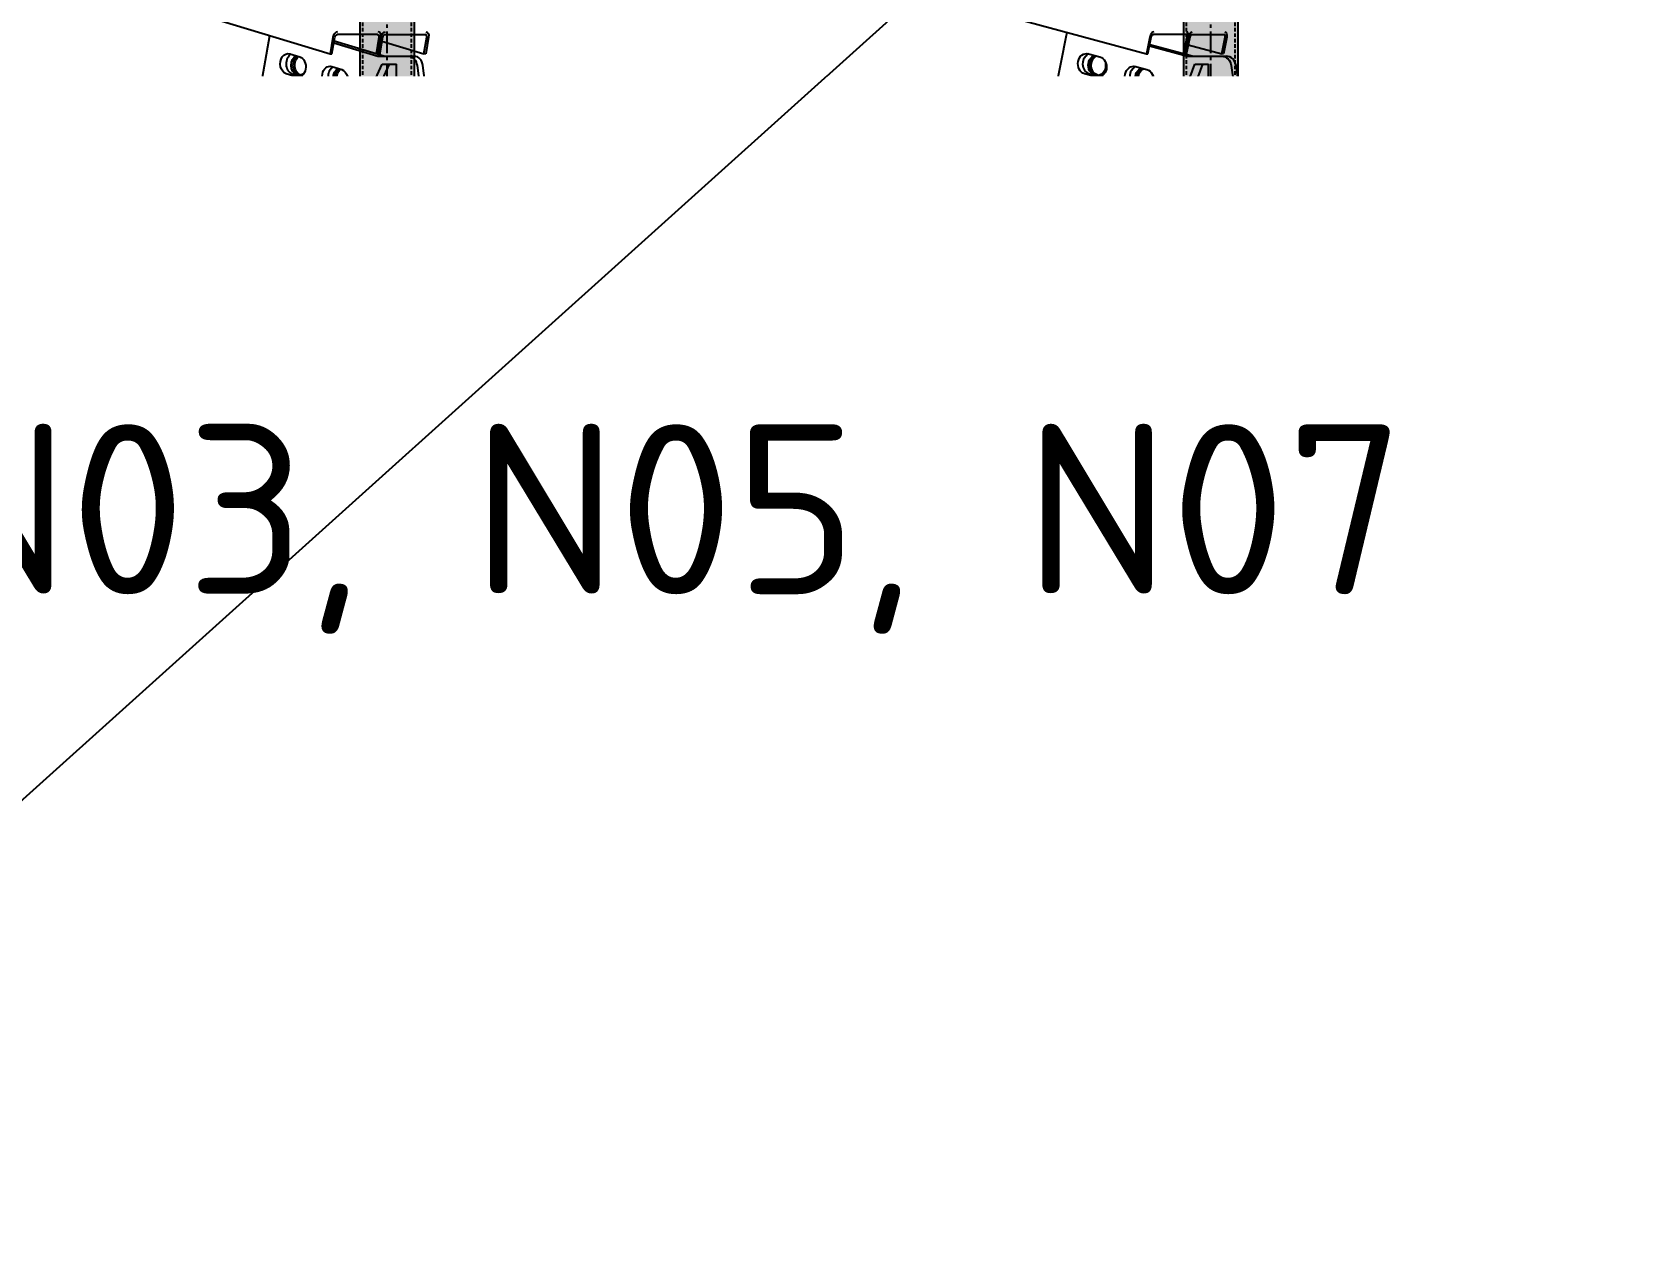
# Model space of a CAD drawing. Header units: millimetres. Extents: x -272986 to 200319, y -34579 to 49604.
# Drawn here: x -31723 to -30304, y 14774 to 15834 of the extents above; entities that cross this region are included whole.
import ezdxf
from ezdxf import colors
from ezdxf.entities.mleader import LeaderData, LeaderLine
from ezdxf.math import Vec2, Vec3

# ---------------------------------------------------------------- set-up
doc = ezdxf.new("R2010")
doc.units = ezdxf.units.MM
for name, pattern in [('CENTER2', [28.575000000000003, 19.05, -3.175, 3.175, -3.175]), ('HIDDEN', [9.524999999999999, 6.35, -3.175]), ('HIDDEN2', [4.762499999999999, 3.175, -1.5875])]:
    doc.linetypes.add(name, pattern=pattern)
doc.layers.get('Defpoints').update_dxf_attribs({"color": 9})
for name, color, linetype in [('X 0001 M', 7, 'Continuous'), ('X 0515 M', 7, 'Continuous'), ('X 1001 M', 8, 'HIDDEN2'), ('X 1515 M', 8, 'HIDDEN'), ('X 2001 M', 1, 'CENTER2'), ('X 3001 D', 5, 'Continuous'), ('X 4001 T', 7, 'Continuous'), ('X 5001 H', 8, 'Continuous')]:
    doc.layers.add(name, color=color, linetype=linetype)
doc.layers.add('X 5999 H', color=7, linetype='Continuous', true_color=0xffffff)
doc.styles.add('BIT STD. 2.5', font='isocpeur.ttf', dxfattribs={"height": 2.5})
doc.styles.add('BIT STD. 3.0', font='isocpeur.ttf', dxfattribs={"height": 2.5})
doc.dimstyles.new('BIT STD. 3.0', dxfattribs={"dimtxt": 3, "dimasz": 3, "dimexe": 1, "dimexo": 0.75, "dimgap": 1, "dimtad": 1, "dimdec": 0, "dimdsep": 46, "dimtxsty": 'BIT STD. 3.0', "dimcen": 0, "dimadec": 0, "dimazin": 0, "dimtfac": 1, "dimtdec": 0, "dimtmove": 0, "dimatfit": 3, "dimfxl": 1, "dimtfill": 1, "dimlwd": -1, "dimlwe": -1, "dimarcsym": 0})

# ---------------------------------------------------------------- blocks, each defined once
blk = doc.blocks.new('*D36')
at = {"layer": 'Defpoints', "color": 0, "transparency": 16777216}
for p in [(-29560.67678410275, 19644.47732991414), (-45157.67678410285, 15542.02923352813), (-29560.67678410275, 15542.02923352813)]:
    blk.add_point(p, dxfattribs=at)
at = {"layer": 'X 3001 D', "color": 0, "transparency": 16777216}
for p, q in [((-45157.67678410285, 15587.02923352813), (-45157.67678410285, 19704.47732991414)), ((-29560.67678410275, 15587.02923352813), (-29560.67678410275, 19704.47732991414)), ((-44977.67678410285, 19644.47732991414), (-29740.67678410275, 19644.47732991414))]:
    blk.add_line(p, q, dxfattribs=at)
for points in [[(-44977.67678410285, 19674.47732991414), (-44977.67678410285, 19614.47732991414), (-45157.67678410285, 19644.47732991414)], [(-29740.67678410275, 19674.47732991414), (-29740.67678410275, 19614.47732991414), (-29560.67678410275, 19644.47732991414)]]:
    blk.add_solid(points, dxfattribs=at)
at = {"layer": 'X 3001 D', "color": 0, "transparency": 16777216, "insert": (-37359.1767841028, 19794.47732991414), "char_height": 150, "attachment_point": 5, "style": 'BIT STD. 3.0', "bg_fill": 3, "box_fill_scale": 1.1, "bg_fill_color": 256, "bg_fill_true_color": 13158600, "bg_fill_transparency": 0}
blk.add_mtext('INTERNAL TANK DIAMETER - %%C15597mm (20 PLATES ROUND)', dxfattribs=at)
blk = doc.blocks.new('A$C79477E6E')
at = {"extrusion": (0, 1, 0)}
for p, q in [((1014.02843625953, 1741.149352064307), (5898.780234710128, 258.0812768213946)), ((1334.448691796191, 1689.133435874106), (6619.59664632897, 258.0812768213946)), ((5810.711165794721, 74.91050668208663), (5845.696798330016, 274.1980321996198)), ((5901.34604656557, 272.6968277930373), (5898.780234710201, 258.0812768212581)), ((5900.403854831024, 258.0812768212581), (5902.969666686393, 272.6968277930373)), ((5940.740564774609, 275.1327529549999), (5905.020922116444, 275.1327529549999)), ((5941.936549586204, 272.6968277930373), (5939.370653540867, 258.0807972526691)), ((5943.560169707056, 272.6968277930373), (5940.912113650335, 257.6127918407419)), ((5945.183789827879, 272.6968277930373), (5942.453573759773, 257.144786428822)), ((5947.235045257945, 275.1327529549999), (5982.95468791611, 275.1327529549999)), ((5981.584860872335, 258.0812768212581), (5984.150672727705, 272.6968277930373)), ((5985.774292848528, 272.6968277930373), (5983.208480993158, 258.0812768212581)), ((6509.633143250383, 74.91050668208663), (6548.9526155596, 274.6563699630606)), ((6622.473680888255, 272.6968277930373), (6619.596646329042, 258.0812768212581)), ((6620.90289274084, 258.0812768212581), (6623.779927300046, 272.6968277930373)), ((6654.303100531088, 275.1327529549999), (6625.565679471711, 275.1327529549999)), ((6655.129841183003, 272.6968277930373), (6652.252712221922, 258.0807972526727)), ((6656.436087594793, 272.6968277930373), (6653.492858676767, 257.7450045223595)), ((6657.742334006613, 272.6968277930373), (6654.733005131657, 257.4092117920427)), ((6659.528086178285, 275.1327529549999), (6688.265507237662, 275.1327529549999)), ((6686.215213330364, 258.0812768212581), (6689.092247889577, 272.6968277930373)), ((6690.398494301367, 272.6968277930373), (6687.521459742162, 258.0812768212581)), ((7048.266348485111, 74.91050668208663), (7090.871021844763, 274.6563699630606)), ((5131.858151171498, 260.0094137085234), (5845.392060055547, 43.3721300690795)), ((5131.928844446073, 260.4809005565712), (5845.392060055547, 43.86508022641829)), ((5863.159502849874, 258.0895718374832), (5872.050504569455, 255.3901591853555)), ((5898.780234710201, 258.0812768212581), (5900.403854831024, 258.0812768212581)), ((5902.112698877918, 267.815309820633), (5941.028549646358, 256)), ((5946.224134032997, 256), (5902.375610914361, 269.3129271387807)), ((5941.028549646358, 256), (5973.262877517733, 256)), ((5944.58981824588, 269.313406707477), (5981.584860872437, 258.0812768213509)), ((5983.208480993158, 258.0812768212581), (5981.584860872335, 258.0812768212581)), ((6568.443253572859, 258.0895718374832), (6578.41269819903, 255.3901591853555)), ((6619.596646329042, 258.0812768212581), (6620.90289274084, 258.0812768212581)), ((6622.277677443246, 265.0652860431765), (6655.75750393682, 256)), ((6659.937492454545, 256), (6622.489197305436, 266.1398227801765)), ((6655.75750393682, 256), (6690.255927253475, 256)), ((6656.451698413945, 266.140302348871), (6686.215213330473, 258.0812768213509)), ((6687.521459742162, 258.0812768212581), (6686.215213330364, 258.0812768212581)), ((5875.477356677486, 97.00001194459765), (5944.85502865729, 249)), ((5950.938276382094, 249), (5881.56060440229, 97.00001194459765)), ((5900.205343348116, 246.8420191202895), (5909.096345067697, 244.1426064681636)), ((5944.85502865729, 249), (5957.432756865393, 249)), ((5957.432756865393, 135.5), (5957.432756865393, 249)), ((5975.563536116282, 247.6779934804836), (6004.902650756758, 21)), ((6010.098235143396, 21), (5980.75912050292, 247.6779934804836)), ((6606.392013019537, 97.00001194459765), (6662.208231308261, 249)), ((6609.982606181871, 246.8420191202895), (6619.952050808035, 244.1426064681636)), ((6669.029352623093, 249), (6613.213134334368, 97.00001194459765)), ((6662.208231308261, 249), (6674.254338270253, 249)), ((6674.254338270253, 135.5), (6674.254338270253, 249)), ((6694.481445978028, 247.6779934804836), (6727.379277742559, 21)), ((6731.55926626029, 21), (6698.661434495752, 247.6779934804836)), ((5868.971530343017, 237.8514980192213), (5860.080528623435, 240.5509106713489)), ((5865.276113010081, 240.5509106713489), (5872.961466943507, 238.2175468617024)), ((5906.017370841251, 226.6039453020294), (5897.126369121677, 229.3033579541552)), ((5902.321953508315, 229.3033579541552), (5910.007307441749, 226.9699941445087)), ((6574.960256727969, 237.8514980192213), (6564.990812101812, 240.5509106713489)), ((6569.170800619537, 240.5509106713489), (6578.758069358442, 237.9549792525395)), ((6616.499609336981, 226.6039453020294), (6606.530164710817, 229.3033579541552)), ((6610.710153228549, 229.3033579541552), (6620.297421967454, 226.7074265353458)), ((5213.261883117299, 213.8418656280992), (5845.392060055518, 22.51315940549648)), ((6026.826280829471, 124), (5984.869005135271, 215.9244653555434)), ((5993.484845959134, 197.04796424302), (6577.74737435261, 38.84801224470357)), ((5993.669046550731, 196.6443979813757), (6576.441127940798, 38.84801224469265)), ((6730.083309910155, 124), (6707.806610985364, 184.6644103505259)), ((6004.015818371361, 173.9755890076976), (6225.590450152977, 113.9801342105529)), ((6004.654203060029, 172.5769478846214), (6582.336551908589, 16.64190636015883)), ((5957.947582380959, 135.5), (5957.432756865393, 135.5)), ((5957.947582380959, 21), (5957.947582380959, 135.5)), ((6674.728747593701, 135.5), (6674.254338270253, 135.5)), ((6674.728747593701, 21), (6674.728747593701, 135.5)), ((6723.943410664815, 140.7203124928656), (7131.612101055918, 38.84801224470357)), ((6724.040070463514, 140.4570863428653), (7130.655392474971, 38.84801224469265)), ((6026.826280829471, 124), (6026.826280829471, 19)), ((6730.083309910155, 124), (6730.083309910155, 31.16987460779819)), ((6730.083309910155, 118.2127208727889), (7158.658684403341, 11.44663245118682)), ((5834.935572440849, 97.31851114791971), (5843.826574160423, 94.61909849579206)), ((5847.05444140219, 92.30682208662984), (5840.649448691238, 92.30682208662984)), ((5876.247117605893, 92.75), (5851.886540538824, 92.75)), ((6026.826280829471, 95.22993228098494), (6242.099300202379, 95.22993228098312)), ((6241.553332524771, 92.30682208662802), (6026.826280829471, 92.30682208662984)), ((6206.538641082665, 90.85254444689781), (6481.99439748628, 16.49706326063097)), ((6526.207679215291, 16.49706326062915), (6250.751922811691, 90.85254444689599)), ((6251.297890489284, 93.7756546412511), (6531.303140648033, 18.19210038171332)), ((6536.795873421546, 97.31851114791971), (6546.76531804771, 94.61909849579206)), ((6578.335226030558, 86.07095843072602), (6582.320570030421, 84.9918523802171)), ((6608.938290131064, 92.75), (6587.412561769172, 92.75)), ((5840.747599933984, 77.0804373296578), (5831.85659821441, 79.77984998178545)), ((5837.052182601048, 79.77984998178545), (5844.737536534481, 77.44648617213898)), ((5839.741459046967, 84.56096986650482), (5843.659041489405, 83.3715457786002)), ((5845.392060055518, 82.75), (5845.392060055518, 19)), ((5851.475307780322, 82.75), (5851.475307780322, 19)), ((6543.312876576656, 77.0804373296578), (6533.343431950492, 79.77984998178545)), ((6537.523420468224, 79.77984998178545), (6547.110689207129, 77.18391856297421)), ((6582.187576122011, 82.75), (6582.187576122011, 19)), ((6589.008697436842, 82.75), (6589.008697436842, 19)), ((5845.392060055518, 54.11793836893594), (5816.409792657458, 62.91729549079719)), ((6582.187576122011, 45.00200275183488), (6516.022990732719, 62.91729549079719)), ((6582.187576122011, 66.55438901549678), (6574.882784559504, 68.53229726459176)), ((6579.062773077228, 68.53229726459176), (6582.187576122011, 67.68619869132272)), ((6576.441127940885, 38.84801224457806), (6573.564093381672, 24.23246127280072)), ((6574.870339793462, 24.23246127280072), (6577.747374352675, 38.84801224457806)), ((6577.747374352675, 38.84801224457806), (6576.441127940885, 38.84801224457806)), ((5965.551642036957, 11), (5957.947582380959, 21)), ((6004.902650756758, 16), (6001.100620928763, 11)), ((6004.902650756758, 21), (6004.902650756758, 16)), ((6010.098235143396, 16), (6004.902650756758, 16)), ((6006.296205315401, 11), (6010.098235143396, 16)), ((6010.098235143396, 16), (6010.098235143396, 21)), ((6533.140497538221, 16.49706326062915), (6027.131678623311, 16.49706326063279)), ((6582.187576122011, 21.79653611083631), (6575.697080445385, 21.79653611083631)), ((6683.25514923724, 11), (6674.728747593701, 21)), ((6727.379277742566, 16), (6723.116076920796, 11)), ((6727.296065438521, 11), (6731.55926626029, 16)), ((6727.379277742559, 21), (6727.379277742559, 16)), ((6731.55926626029, 16), (6727.379277742559, 16)), ((6731.55926626029, 16), (6731.55926626029, 21)), ((7883.500000002063, 3), (-7883.500000002063, 3)), ((-7883.500000002063, 0), (7883.500000002063, 0)), ((6069.872910557377, 11), (5857.558555505118, 11)), ((5975.249595085075, 3), (5975.249595085075, 0)), ((6013.985480551255, 3), (6013.985480551255, 0)), ((6069.872910557377, 3), (6069.872910557377, 11)), ((6779.195612809406, 11), (6595.829818751674, 11)), ((6706.158605969325, 3), (6706.158605969325, 0)), ((6737.322676171712, 3), (6737.322676171712, 0)), ((6779.195612809406, 3), (6779.195612809406, 11))]:
    blk.add_line(p, q, dxfattribs=at)
for centre, major_axis, ratio, start_param, end_param in [((5904.593286807216, 272.6968277930373), (1.452584681064968, 4.78434924982909), 0.6328027369261509, 0.1898134076688229, 1.76060973446356), ((5940.312929465381, 272.6968277930373), (1.452584681064901, 4.784349249828873), 0.6328027369261506, -1.380982919126054, 0.18981340766882), ((5946.807409948717, 272.6968277930373), (0.7262923405323178, 2.392174624914002), 0.6328027369261494, 0.189813407668481, 1.76060973446365), ((5982.527052606874, 272.6968277930373), (0.7262923405323511, 2.39217462491411), 0.6328027369261493, -1.380982919126171, 0.1898134076689073), ((6625.086173711836, 272.6968277930373), (1.306786349164581, 4.826210670665123), 0.509106960352501, 0.1369868318260003, 1.707783158620738), ((6653.823594771213, 272.6968277930373), (1.306786349164522, 4.826210670664904), 0.509106960352501, -1.433809494968849, 0.1369868318260248), ((6659.04858041841, 272.6968277930373), (0.6533931745821416, 2.413105335332014), 0.5091069603524995, 0.1369868318259147, 1.707783158621084), ((6687.786001477787, 272.6968277930373), (0.6533931745821716, 2.413105335332123), 0.5091069603524995, -1.433809494968966, 0.136986831826112), ((5866.815600123296, 249.320241254416), (-6.217248937900877e-15, 8.999999999999991), 0.7604059656000149, 0.3661910026831685, 2.914699850830507), ((5872.884721103957, 247.9705349283522), (7.074341112911497e-13, -8.999999999999831), 0.7604059656000084, -2.685754461787808, -0.1189022879947772), ((5973.262877517733, 246), (-7.105427357601002e-15, 10.00000000000002), 0.7604059656000147, -1.402199387185472, -7.327471962526033e-15), ((6570.897021355067, 249.320241254416), (-1.021405182655144e-14, 9.000000000000007), 0.8526401643540781, 0.2733492213522412, 2.914699850830478), ((6577.187990079972, 247.9705349283522), (4.440892098500626e-16, 9), 0.8526401643540731, 0.3481394054536885, 3.056378340125583), ((6690.255927253475, 246), (-8.43769498715119e-15, 10.00000000000002), 0.8526401643540781, -1.402199387185458, 5.995204332975845e-15), ((5903.861440621538, 238.0726885372223), (-3.996802888650564e-15, 9.000000000000007), 0.7604059656000148, 0.3661910026831725, 2.91469985083048), ((5909.930561602199, 236.7229822111603), (7.0921046813055e-13, -9.000000000000032), 0.7604059656000084, -2.685754461787518, -0.1189022879946928), ((6612.436373964072, 238.0726885372223), (-9.992007221626409e-15, 9.000000000000018), 0.8526401643540783, 0.2733492213521143, 2.914699850830522), ((6618.727342689021, 236.7229822111603), (-7.993605777301127e-15, 9.000000000000185), 0.8526401643540752, 0.3481394054549398, 3.056378340124), ((6130.14708383859, 199.6750014107238), (6.217248937900877e-13, -6.999999999999988), 0.8526401643540749, -2.02458193231353, -0.1096482924276088), ((6130.147083838561, 199.6750014107238), (-2.220446049250313e-15, 7.000000000000004), 0.852640164354073, 1.117010721276329, 3.031944361163956), ((6130.14708383859, 199.6750014107256), (-6.772360450213456e-15, 6.999999999999636), 0.8526401643540751, 0.1096482924266085, 1.117010721276451), ((5838.591669714271, 88.54918056485076), (-6.661338147750939e-15, 9.000000000000007), 0.7604059656000149, 0.3661910026831708, 2.914699850830486), ((5844.660790694961, 87.19947423878511), (7.127631818093505e-13, -9.0000000000001), 0.7604059656000105, -2.685754461787078, -0.1189022879966375), ((5851.886540538824, 82.75), (-3.349743072128555e-15, 10), 0.6494480483302024, -8.881784197001252e-16, 1.570796326794896), ((5876.247117605893, 102.75), (3.349743072128555e-15, -10), 0.6494480483302023, -8.881784197001252e-16, 0.9581936386914365), ((6247.071306113332, 90.73216470622174), (-6.881005637592502, 1.285208705017192), 0.1322229122309703, -2.110295960017913, -0.6160225061340303), ((6539.249641203747, 88.54918056485076), (-8.659739592076226e-15, 9.000000000000009), 0.8526401643540782, 0.2733492213522351, 2.914699850830559), ((6545.540609928659, 87.19947423878511), (-4.440892098500626e-16, 9.000000000000218), 0.8526401643540732, 0.3481394054535534, 3.056378340125688), ((6580.788993812752, 77.30162784765889), (-9.992007221626406e-15, 8.999999999999991), 0.8526401643540781, 0.2733492213522355, 2.914699850830556), ((6587.412561769164, 82.75), (-2.842451271575424e-15, 10), 0.5224985647159714, -1.77635683940025e-15, 1.570796326794895), ((6608.938290131064, 102.75), (2.842451271575424e-15, -10), 0.5224985647159713, -1.77635683940025e-15, 0.9581936386914356), ((5836.923969989544, 74.60221519553124), (5.773159728050814e-15, 8.999999999999705), 0.7604059656000336, -0.9815628296312342, -0.566151502245181), ((6587.079962537671, 75.95192152159325), (7.935874180020619e-13, -9.00000000000003), 0.8526401643540732, -2.450363982466815, -0.6913105161066224), ((5857.558555505118, 19), (2.156861696797774e-14, -16), 0.7604059656000147, -1.570796326794897, -1.332267629550188e-15), ((5857.558555505118, 19), (-2.17102177258372e-17, -7.999999999999988), 0.7604059656000148, -1.570796326794897, 2.220446049250313e-15), ((6032.909528554275, 19), (-2.171021772583251e-17, -8.000000000000002), 0.7604059656000147, -1.570796326794897, 4.440892098500626e-16), ((6576.176586205253, 24.23246127280072), (-1.306786349164641, -4.826210670665343), 0.5091069603525011, -1.433809494968765, -0.2401593391122543), ((6595.829818751674, 19), (2.272304028449333e-14, -16), 0.8526401643540782, -1.570796326794897, -1.332267629550188e-15), ((6595.829818751674, 19), (-7.552253577351065e-16, -7.999999999999988), 0.8526401643540782, -1.570796326794897, 2.220446049250313e-15), ((6736.904431224986, 19), (4.884981308350689e-15, -7.999999999999991), 0.8526401643540781, -1.078515242614859, 1.509903313490213e-14)]:
    blk.add_ellipse(centre, major_axis=major_axis, ratio=ratio, start_param=start_param, end_param=end_param)
at = {"extrusion": (0, 0, -1)}
for centre, major_axis, ratio, start_param, end_param in [((5904.593286807216, 272.6968277930373), (0.7262923405322852, 2.392174624913892), 0.6328027369261509, -1.760609734463809, -0.18981340766864), ((5940.312929465381, 272.6968277930373), (0.726292340532335, 2.392174624914055), 0.632802736926151, -0.189813407669047, 1.380982919126031), ((5946.807409948717, 272.6968277930373), (1.452584681064967, 4.78434924982909), 0.6328027369261495, -1.760609734463646, -0.1898134076688631), ((5982.527052606874, 272.6968277930373), (1.452584681064999, 4.784349249829199), 0.6328027369261494, -0.1898134076688285, 1.380982919125909), ((6557.260486081406, 272.4068594196215), (-1.043609643147647e-14, 10.00000000000058), 0.8526401643540781, -1.343903524035618, -1.092497819629564), ((6625.086173711836, 272.6968277930373), (0.6533931745821123, 2.413105335331903), 0.5091069603525011, -1.707783158621014, -0.1369868318258447), ((6653.823594771213, 272.6968277930373), (0.6533931745821568, 2.413105335332067), 0.5091069603525011, -0.1369868318259231, 1.433809494969155), ((6659.04858041841, 272.6968277930373), (1.30678634916458, 4.826210670665123), 0.5091069603524996, -1.707783158620851, -0.1369868318260679), ((6687.786001477787, 272.6968277930373), (1.30678634916461, 4.826210670665233), 0.5091069603524995, -0.1369868318260092, 1.433809494968728), ((5861.620015736658, 249.320241254416), (6.661338147750939e-15, -9.000000000000007), 0.7604059656000147, 0.2268928027592027, 3.368485456348996), ((5871.261100983134, 247.9705349283522), (-4.440892098500626e-16, -9.000000000000455), 0.7604059656000083, -0.846659110213758, 2.775401650904604), ((5874.50834122481, 247.9705349283522), (4.884981308350687e-15, -9.000000000000101), 0.7604059656000105, 0.2395285212923118, 2.605077743307525), ((5968.067293131095, 246), (-3.349743072128565e-15, 10.00000000000003), 0.7604059656000147, 1.058985040803676e-16, 1.402199387185464), ((6566.717032837336, 249.320241254416), (8.215650382226158e-15, -9.000000000000007), 0.8526401643540782, 0.2268928027592289, 3.368485456349022), ((6575.881743668189, 247.9705349283522), (-6.433201031573354e-14, -9.00000000000004), 0.852640164354073, -1.570796326794893, 2.868243432235834), ((6578.494236491792, 247.9705349283522), (8.215650382226158e-15, -9.000000000000197), 0.8526401643540751, 0.1710554003417341, 2.726457575736849), ((6686.075938735743, 246), (-2.842451271575433e-15, 10.00000000000003), 0.8526401643540782, 8.422660253741447e-17, 1.402199387185464), ((5870.511017456232, 246.6208286022902), (-6.439293542825908e-15, 9.000000000000016), 0.7604059656000147, 0.2268928027592028, 3.368485456348996), ((5898.665856234893, 238.0726885372223), (7.105427357601002e-15, -9.000000000000007), 0.7604059656000149, 0.2268928027592028, 3.368485456348996), ((5908.306941481376, 236.7229822111603), (4.440892098500626e-16, -9.000000000000151), 0.7604059656000085, -0.8466591102126264, 2.775401650904279), ((5911.554181723051, 236.7229822111603), (5.773159728050814e-15, -9.000000000000057), 0.7604059656000106, 0.2395285212923187, 2.605077743307194), ((5907.556857954474, 235.3732758850965), (-5.551115123125783e-15, 9.000000000000016), 0.7604059656000147, 0.2268928027592026, 3.368485456348996), ((6576.6864774635, 246.6208286022902), (-8.215650382226158e-15, 9.000000000000016), 0.8526401643540781, 0.2268928027592289, 3.368485456349022), ((6575.881743668189, 247.9705349283522), (-7.895906151134113e-13, -9.000000000001506), 0.852640164354073, -2.089408466944439, -1.570796326795022), ((6608.256385446348, 238.0726885372223), (8.65973959207622e-15, -9.000000000000007), 0.8526401643540782, 0.2268928027592289, 3.368485456349022), ((6617.421096277201, 236.7229822111603), (-6.433201031573354e-14, -9.00000000000004), 0.852640164354073, -1.570796326794893, 2.868243432235658), ((6620.033589100804, 236.7229822111603), (9.547918011776346e-15, -9.000000000000092), 0.852640164354075, 0.1710554003418558, 2.726457575736807), ((6618.225830072512, 235.3732758850965), (-7.105427357601002e-15, 9.000000000000016), 0.8526401643540782, 0.2268928027592287, 3.368485456349022), ((6617.421096277201, 236.7229822111603), (-7.998046669399628e-13, -8.999999999997545), 0.852640164354073, -2.089408466942703, -1.57079632679491), ((6128.840837426778, 199.6750014107238), (6.217248937900877e-15, -7.000000000000066), 0.8526401643540735, -4.258603374866144, 2.024581932313442), ((6131.453330250373, 199.6750014107238), (7.993605777301127e-15, -6.999999999999569), 0.8526401643540749, 0.2206433529069274, 2.024581932313446), ((6131.453330250373, 199.6750014107238), (8.659739592076221e-15, -6.999999999999633), 0.8526401643540749, 2.024581932313381, 2.920949300683075), ((6057.434592686328, 100.8537086395827), (-6.881005637590263, 1.285208705016824), 0.1322229122309667, -4.096366474251693, 2.186818832927893), ((6118.227875339817, 100.8537086395827), (-6.881005637590263, 1.285208705016824), 0.1322229122309667, -4.096366474251693, 2.186818832927893), ((6179.021157993298, 100.8537086395827), (-6.881005637590263, 1.285208705016824), 0.1322229122309667, -4.096366474251693, 2.186818832927893), ((6239.814440646787, 100.8537086395827), (-6.881005637590263, 1.285208705016824), 0.1322229122309667, -4.096366474251693, 2.186818832927893), ((5833.396085327626, 88.54918056485076), (5.995204332975846e-15, -8.999999999999993), 0.7604059656000147, 0.226892802759203, 3.368485456348996), ((5843.037170574109, 87.19947423878693), (3.996802888650564e-15, -9.000000000000117), 0.7604059656000085, -0.3512782525693936, 2.775401650904501), ((5846.284410815777, 87.19947423878511), (4.662936703425657e-15, -9.000000000000284), 0.7604059656000103, 0.2395285212923132, 2.605077743307475), ((5842.2870870472, 85.84976791272675), (-5.329070518200752e-15, 8.999999999999895), 0.7604059656000148, 0.226892802759205, 0.9913917402245058), ((5857.969788263621, 82.75), (-3.349743072128536e-15, 9.999999999999945), 0.6494480483302024, -1.570796326794897, 5.773159728050814e-15), ((5870.163869881097, 102.75), (1.77635683940025e-15, -9.999999999999996), 0.6494480483302025, -0.9581936386914629, -2.542410726391608e-14), ((6202.858024384306, 90.73216470622174), (6.881005637591752, -1.2852087050172), 0.1322229122309663, -2.525570147460683, -1.031296693577444), ((6247.617273790926, 93.65527490057684), (6.881005637592443, -1.285208705017361), 0.1322229122309669, -2.525570147461216, -1.031296693577333), ((6535.069652686016, 88.54918056485076), (7.549516567451064e-15, -8.999999999999993), 0.852640164354078, 0.2268928027592293, 3.368485456349022), ((6544.234363516869, 87.19947423878693), (3.023540182865519e-14, -9.000000000000066), 0.8526401643540732, -1.570796326794897, 2.868243432236065), ((6546.846856340479, 87.19947423878511), (9.103828801926284e-15, -9.000000000000048), 0.852640164354075, 0.1710554003419793, 2.726457575737163), ((6545.039097312187, 85.84976791272493), (-7.549516567451064e-15, 8.999999999999993), 0.852640164354078, 0.2268928027592293, 3.368485456349022), ((6544.234363516876, 87.19947423878693), (-7.953637748414621e-13, -8.999999999999506), 0.8526401643540731, -2.089408466943256, -1.570796326794983), ((6576.609005295028, 77.30162784765889), (7.327471962526033e-15, -8.999999999999995), 0.852640164354078, 0.2268928027592291, 3.368485456349022), ((6594.233683084003, 82.75), (-2.842451271575408e-15, 9.999999999999945), 0.5224985647159714, -1.570796326794897, 5.773159728050814e-15), ((6602.117168816232, 102.75), (8.881784197001252e-16, -9.999999999999996), 0.5224985647159716, -0.9581936386913998, 3.763656053479281e-14), ((5818.120333894371, 72.66099613864935), (6.217248937900877e-15, -10.00000000000001), 0.7604059656000148, 0.2268928027592808, 1.797689129554171), ((5842.2870870472, 85.84976791272493), (7.993605777301127e-15, -9), 0.7604059656000146, -0.4709140913479866, 0.2268928027592471), ((5842.11955437619, 74.60221519553124), (5.995204332975845e-15, 8.999999999999755), 0.7604059656000336, 0.2268928027592015, 0.4985824897792441), ((6278.390087120748, 75.43549301084022), (6.881005637590262, -1.285208705016829), 0.1322229122309675, -4.09636647425169, 2.186818832927897), ((6323.149336527367, 78.35860320519532), (-6.881005637590263, 1.285208705016824), 0.1322229122309667, -4.096366474251693, 2.186818832927893), ((6517.94101377219, 72.66099613864935), (1.043609643147647e-14, -10.00000000000001), 0.8526401643540782, 0.2268928027592989, 1.797689129554189), ((6585.773716125888, 75.95192152159325), (7.918110611626616e-13, 9.000000000000082), 0.8526401643540727, -2.655330114264085, -0.48087831320731), ((6588.386208949491, 75.95192152159325), (7.855938122247608e-13, 9.00000000000101), 0.852640164354075, -2.201233611966472, -0.9403590416238181), ((7057.268354084579, 72.66099613864935), (1.865174681370263e-14, -10.00000000000001), 0.9238795325112764, 0.2268928027592367, 1.797689129554127), ((6406.48423240794, 55.86349777080795), (-6.881005637590263, 1.285208705016824), 0.1322229122309667, -4.096366474251693, 2.186818832927893), ((6361.724983001328, 52.94038757645285), (6.881005637590262, -1.285208705016829), 0.1322229122309675, -4.09636647425169, 2.186818832927897), ((6445.059878881908, 30.44528214206548), (6.881005637590262, -1.285208705016829), 0.1322229122309675, -4.09636647425169, 2.186818832927897), ((6489.819128288527, 33.36839233642058), (-6.881005637590263, 1.285208705016824), 0.1322229122309667, -4.096366474251693, 2.186818832927893), ((6527.62252394966, 18.07172064103543), (6.881005637594947, -1.285208705017688), 0.132222912230968, -1.03129669357287, 0.6160225061324913), ((6576.176586205253, 24.2324612727989), (-0.6533931745822087, -2.41310533533226), 0.5091069603525009, -0.1369868318259533, 1.433809494969011), ((6106.599497810032, 10.87328690203321), (-6.881005637590263, 1.285208705016824), 0.1322229122309667, -4.096366474251693, 2.186818832927893), ((6164.918813604909, 10.87328690203321), (-6.881005637590263, 1.285208705016824), 0.1322229122309667, -4.096366474251693, 2.186818832927893), ((6223.238129399793, 10.87328690203321), (-6.881005637590263, 1.285208705016824), 0.1322229122309667, -4.096366474251693, 2.186818832927893), ((6281.557445194678, 10.87328690203321), (-6.881005637590263, 1.285208705016824), 0.1322229122309667, -4.096366474251693, 2.186818832927893), ((6339.876760989562, 10.87328690203321), (-6.881005637590263, 1.285208705016824), 0.1322229122309667, -4.096366474251693, 2.186818832927893), ((6398.196076784447, 10.87328690203321), (-6.881005637590263, 1.285208705016824), 0.1322229122309667, -4.096366474251693, 2.186818832927893), ((6456.515392579331, 10.87328690203321), (-6.881005637590263, 1.285208705016824), 0.1322229122309667, -4.096366474251693, 2.186818832927893), ((6514.834708374216, 10.87328690203321), (-6.881005637590263, 1.285208705016824), 0.1322229122309667, -4.096366474251693, 2.186818832927893), ((6573.1540241691, 10.87328690203321), (-6.881005637590263, 1.285208705016824), 0.1322229122309667, -4.096366474251693, 2.186818832927893)]:
    blk.add_ellipse(centre, major_axis=major_axis, ratio=ratio, start_param=start_param, end_param=end_param, dxfattribs=at)
at = {"extrusion": (0, 0, -0.9999999999999999)}
blk.add_ellipse((6048.280182015147, 10.87328690203321), major_axis=(-6.881005637590254, 1.285208705016823), ratio=0.1322229122309665, start_param=-0.8742164537515809, end_param=2.106261466017708, dxfattribs=at)
blk = doc.blocks.new('*U756')
at = {"layer": 'X 0515 M'}
for p, q in [((0, 55), (15597.00000000012, 55)), ((-10, -55.00000000000001), (15607.00000000012, -55.00000000000001))]:
    blk.add_line(p, q, dxfattribs=at)
at = {"layer": 'X 1515 M'}
for p, q in [((0, 45), (15597.00000000012, 45)), ((15597.00000000012, -45.00000000000001), (0, -45.00000000000001))]:
    blk.add_line(p, q, dxfattribs=at)
blk = doc.blocks.new('Heavy Duty - HR Std - front elev')
at = {"layer": 'X 5999 H', "ltscale": 10, "true_color": 0xc7c8ca}
h = blk.add_hatch(color=9, dxfattribs=at)
edge = h.paths.add_edge_path()
edge.add_arc((50.00000000000091, 545.0000000000038), 37.99999999999599, 50.540968735997524, 129.4590312640024, ccw=False)
edge.add_line((74.14999999999964, 574.3390098674099), (74.14999999999964, 1065.660990132583))
edge.add_arc((50.00000000000221, 1094.999999999992), 37.99999999999788, 230.5409687359938, 309.4590312639976, ccw=False)
edge.add_line((25.85000000000036, 1065.660990132586), (25.85000000000218, 574.3390098674099))
edge = h.paths.add_edge_path()
edge.add_line((74.93338984173715, 1066.323771674084), (74.93338984173715, 1123.676228325916))
edge.add_arc((50.00000000000091, 1095.000000000001), 37.99999999999988, 48.99371303907665, 131.0062869609233)
edge.add_line((25.06661015826467, 1123.676228325916), (25.06661015826467, 1066.323771674084))
edge.add_arc((50.00000000000091, 1094.999999999999), 37.99999999999988, 228.9937130390767, 311.0062869609233)
edge = h.paths.add_edge_path()
edge.add_arc((50, 544.9999999999958), 37.99999999999621, 230.540968735996, 309.459031264004, ccw=False)
edge.add_line((25.85000000000036, 515.6609901325901), (25.85000000000036, -25))
edge.add_line((25.85000000000036, -25), (-25, -25))
edge.add_line((-25, -25), (-25, 40))
edge.add_line((-25, 40), (25.85000000000036, 40))
edge.add_line((25.85000000000036, 40), (25.85000000000036, -25))
edge.add_line((25.85000000000036, -25), (74.14999999999964, -25))
edge.add_line((74.14999999999964, -25), (125, -25))
edge.add_line((125, -25), (125, 40))
edge.add_line((125, 40), (74.14999999999964, 40))
edge.add_line((74.14999999999964, 40), (74.14999999999964, -25))
edge.add_line((74.14999999999964, -25), (74.14999999999964, 515.6609901325901))
edge = h.paths.add_edge_path()
edge.add_line((74.93338984173715, 516.3237716740841), (74.93338984173715, 573.6762283259159))
edge.add_arc((50.00000000000091, 545.0000000000013), 37.99999999999979, 48.99371303907655, 131.0062869609235)
edge.add_line((25.06661015826467, 573.6762283259159), (25.06661015826467, 516.3237716740841))
edge.add_arc((50.00000000000091, 544.9999999999987), 37.99999999999979, 228.9937130390765, 311.0062869609234)
edge = h.paths.add_edge_path(flags=16)
edge.add_arc((100, 0), 9, 0, 360)
edge = h.paths.add_edge_path(flags=16)
edge.add_arc((0, 0), 9, 0, 360)
at = {"layer": 'X 0001 M'}
for points in [[(74.93338984173715, 1066.323771674084), (74.93338984173715, 1123.676228325916, 0.3739472142884485), (25.06661015826467, 1123.676228325916), (25.06661015826467, 1066.323771674084, 0.3739472142884484)], [(25.85000000000218, 574.3390098674099, -0.3586331317842767), (74.14999999999964, 574.3390098674099), (74.14999999999964, 1065.660990132583, -0.3586331317842717), (25.85000000000036, 1065.660990132586)], [(74.93338984173715, 516.3237716740841), (74.93338984173715, 573.6762283259159, 0.3739472142884485), (25.06661015826467, 573.6762283259159), (25.06661015826467, 516.3237716740841, 0.3739472142884484)]]:
    blk.add_lwpolyline(points, format="xyb", close=True, dxfattribs=at)
at = {"layer": 'X 0001 M', "ltscale": 10}
blk.add_lwpolyline([(74.14999999999964, 515.6609901325901, -0.3586331317842913), (25.85000000000036, 515.6609901325901), (25.85000000000036, -25), (-25, -25), (-25, 40), (25.85000000000036, 40), (25.85000000000036, -25), (74.14999999999964, -25), (125, -25), (125, 40), (74.14999999999964, 40), (74.14999999999964, -25)], format="xyb", close=True, dxfattribs=at)
for centre in [(0, 0), (100, 0)]:
    blk.add_circle(centre, 9, dxfattribs=at)
at = {"layer": 'X 1001 M'}
for p, q in [((28.50000000000182, 576.332890067788), (28.50000000000182, 1063.667109932212)), ((71.49999999999818, 576.332890067788), (71.49999999999818, 1063.667109932212)), ((28.5, -25), (28.5, 513.667109932212)), ((71.5, -25), (71.5, 513.667109932212))]:
    blk.add_line(p, q, dxfattribs=at)
blk.add_lwpolyline([(74.14999999999964, 40), (25.85000000000036, 40)], dxfattribs=at)
for centre, start, end in [((50.00000000000182, 1095), 40.77111638008072, 139.2288836199193), ((50.00000000000182, 1095), 220.7711163800807, 319.2288836199193), ((50.00000000000182, 545), 40.77111638008072, 139.2288836199193), ((50.00000000000182, 545), 220.7711163800807, 319.2288836199193)]:
    blk.add_arc(centre, 32.923, start, end, dxfattribs=at)
at = {"layer": 'X 2001 M'}
blk.add_line((50, -25), (50.00000000000182, 1158), dxfattribs=at)
at = {"layer": 'X 2001 M', "ltscale": 10}
for p, q in [((0.0666101582646661, 1095), (99.93338984173715, 1095)), ((0.0666101582646661, 545), (99.93338984173715, 545)), ((1.818989403545856e-12, 17), (1.818989403545856e-12, -17)), ((99.99999999999818, 17), (99.99999999999818, -17)), ((-17, 0), (17, 0)), ((117, 0), (83, 0))]:
    blk.add_line(p, q, dxfattribs=at)
blk = doc.blocks.new('*D512')
at = {"layer": 'Defpoints', "color": 0, "transparency": 16777216}
for p in [(-37146.04291429606, 15246.02923352813), (-33942.21616775348, 15245.52923352813), (-44767.34113653186, 1987.529233528126)]:
    blk.add_point(p, dxfattribs=at)
at = {"layer": 'X 3001 D', "color": 0, "transparency": 16777216}
for p, q in [((-37101.04291429606, 15246.02923352813), (-34662.21616775348, 15246.02923352813)), ((-34662.21616775348, 15246.02923352813), (-34302.21616775348, 15245.52923352813)), ((-34302.21616775348, 15245.52923352813), (-30570.92012409727, 15245.52923352813))]:
    blk.add_line(p, q, dxfattribs=at)
at = {"layer": 'X 3001 D', "color": 0, "transparency": 16777216, "insert": (-32226.56814592537, 15395.52923352813), "char_height": 150, "attachment_point": 5, "style": 'BIT STD. 3.0', "bg_fill": 3, "box_fill_scale": 1.1, "bg_fill_color": 256, "bg_fill_true_color": 13158600, "bg_fill_transparency": 0}
blk.add_mtext('{\\fArial|b0|i0|c0|p34;▼}13.259m - {\\C7;N01, N02, N03, N05, N07}', dxfattribs=at)

msp = doc.modelspace()

# ---------------------------------------------------------------- linework, layer by layer
at = {"layer": 'X 2001 M'}
msp.add_line((-45207.67678410282, 15502.02923352813), (-29510.67678410278, 15502.02923352809), dxfattribs=at)

# ---------------------------------------------------------------- block references
at = {"layer": 'X 5001 H', "color": 252}
msp.add_blockref('A$C79477E6E', (-37359.17678410285, 15557.02923352813), dxfattribs=at)

# ---------------------------------------------------------------- next in the draw order: dimensions: what is measured, and where the dimension line sits
at = {"layer": 'X 3001 D'}
dim = msp.add_linear_dim(base=(-29560.67678410275, 19644.47732991414), p1=(-45157.67678410285, 15542.02923352813), p2=(-29560.67678410275, 15542.02923352813), text='INTERNAL TANK DIAMETER - %%C<>mm (20 PLATES ROUND)', dimstyle='BIT STD. 3.0', dxfattribs=at)
dim.commit()
dim.dimension.update_dxf_attribs({"geometry": '*D36', "text_midpoint": (-37359.1767841028, 19794.47732991414)})

# ---------------------------------------------------------------- next in the draw order: block references
msp.add_blockref('*U756', (-45157.67678410286, 15502.02923352813))
at = {"layer": 'X 0001 M'}
for p in [(-31459.97906066469, 15612.15138152393), (-30732.77669428571, 15612.15138152393)]:
    msp.add_blockref('Heavy Duty - HR Std - front elev', p, dxfattribs=at)

# ---------------------------------------------------------------- next in the draw order: dimensions: what is measured, and where the dimension line sits
at = {"layer": 'X 3001 D'}
dim = msp.add_ordinate_dim(feature_location=(-37146.04291429606, 15246.02923352813), offset=(3203.8267465425743, -0.5), dtype=0, origin=(-44767.34113653186, 1987.529233528126), text='{\\fArial|b0|i0|c0|p34;▼}<> - {\\C7;N01, N02, N03, N05, N07}', dimstyle='BIT STD. 3.0', override={"dimdec": 3, "dimlfac": 0.001, "dimzin": 0, "dimpost": 'm'}, dxfattribs=at)
dim.commit()
dim.dimension.update_dxf_attribs({"geometry": '*D512', "text_midpoint": (-32226.56814592537, 15395.52923352813)})

# ---------------------------------------------------------------- next in the draw order: leaders
at = {"layer": 'X 4001 T'}
ml = msp.add_multileader_mtext('Standard', dxfattribs=at)
ml.set_content('\\pxsm1.15;90×90×10mm R.S.A. TWIN \\PTOE-OUT, TOP ANGLE SET TO \\PSUIT DIGESTER ROOF\\P(GALV. - REFER TO NOTES COLUMN)', color=256, style='BIT STD. 2.5')
ml.set_leader_properties(color=150)
ml.build(insert=Vec2(0, 0))
ml.multileader.update_dxf_attribs({"text_left_attachment_type": 2, "text_right_attachment_type": 2, "dogleg_length": 3, "arrow_head_size": 150, "scale": 60})
ctx = ml.context
ctx.base_point, ctx.scale, ctx.char_height, ctx.arrow_head_size, ctx.landing_gap_size, ctx.plane_origin = Vec3(-4634.452164512331, 15219.14167318582), 60, 150, 150, 60, Vec3(-40.3046918660184, 16145.00824862554)
ctx.left_attachment, ctx.right_attachment, ctx.text_align_type = 2, 2, 2
notes = []
notes.append((ctx, [(0, (1, 1, 0), (-1064.452164512331, 15219.14167318582), (-1, 0), 180, [(0, [(-40.00000086190994, 13645.00831193987)], 0, [])])]))
ctx.mtext.insert, ctx.mtext.width, ctx.mtext.alignment, ctx.mtext.flow_direction = Vec3(-1304.452164512331, 15757.89167318582), 3337.027037144464, 3, 5
ctx.mtext.has_bg_fill, ctx.mtext.bg_color, ctx.mtext.bg_scale_factor, ctx.mtext.bg_transparency, ctx.mtext.use_window_bg_color = 1, -1073741824, 1.25, 0, 1
for ctx, leaders in notes:
    for number, flags, end, landing, length, lines in leaders:
        leader = LeaderData()
        leader.index, (leader.has_last_leader_line, leader.has_dogleg_vector, leader.attachment_direction) = number, flags
        leader.last_leader_point, leader.dogleg_vector, leader.dogleg_length = Vec3(end), Vec3(landing), length
        for number, points, colour, breaks in lines:
            line = LeaderLine()
            line.index, line.vertices, line.color, line.breaks = number, Vec3.list(points), colors.encode_raw_color(colour), breaks
            leader.lines.append(line)
        ctx.leaders.append(leader)

# ---------------------------------------------------------------- next in the draw order: leaders
ml = msp.add_multileader_mtext('Standard', dxfattribs=at)
ml.set_content('\\pxsm1.15;13° SELF-SUPPORTING EXTERNAL BEAM ROOF, REFER TO NOTES COLUMN FOR DETAILS.', color=256, style='BIT STD. 2.5')
ml.set_leader_properties(color=150)
ml.build(insert=Vec2(0, 0))
ml.multileader.update_dxf_attribs({"text_left_attachment_type": 2, "text_right_attachment_type": 2, "dogleg_length": 3, "arrow_head_size": 150, "scale": 60})
ctx = ml.context
ctx.base_point, ctx.scale, ctx.char_height, ctx.arrow_head_size, ctx.landing_gap_size, ctx.plane_origin = Vec3(534.2607832408103, 16572.62908057254), 60, 150, 150, 60, Vec3(5414.239218627125, 17242.74119747708)
ctx.left_attachment, ctx.right_attachment, ctx.text_align_type = 2, 2, 2
notes = []
notes.append((ctx, [(0, (1, 1, 0), (4449.26078324081, 16572.62908057254), (-1, 0), 180, [(0, [(5428.390442507487, 15147.5548647962)], 0, [])])]))
ctx.mtext.insert, ctx.mtext.width, ctx.mtext.defined_height, ctx.mtext.alignment, ctx.mtext.flow_direction = Vec3(4209.26078324081, 16960.12908057254), 3866.662103078794, 1362.970936081278, 3, 5
ctx.mtext.has_bg_fill, ctx.mtext.bg_color, ctx.mtext.bg_scale_factor, ctx.mtext.bg_transparency, ctx.mtext.use_window_bg_color = 1, -1073741824, 1.25, 0, 1
for ctx, leaders in notes:
    for number, flags, end, landing, length, lines in leaders:
        leader = LeaderData()
        leader.index, (leader.has_last_leader_line, leader.has_dogleg_vector, leader.attachment_direction) = number, flags
        leader.last_leader_point, leader.dogleg_vector, leader.dogleg_length = Vec3(end), Vec3(landing), length
        for number, points, colour, breaks in lines:
            line = LeaderLine()
            line.index, line.vertices, line.color, line.breaks = number, Vec3.list(points), colors.encode_raw_color(colour), breaks
            leader.lines.append(line)
        ctx.leaders.append(leader)

# ---------------------------------------------------------------- next in the draw order: leaders
ml = msp.add_multileader_mtext('Standard', dxfattribs=at)
ml.set_content('\\pxsm1.15;PERIMETER 2 TIER HANDRAILING TO THE FULL CIRCUMFERENCE OF THE ROOF.\\P(GALV.^I- REFER TO NOTES COLUMN)', color=256, style='BIT STD. 2.5')
ml.set_leader_properties(color=150)
ml.build(insert=Vec2(0, 0))
ml.multileader.update_dxf_attribs({"text_left_attachment_type": 2, "text_right_attachment_type": 2, "dogleg_length": 3, "arrow_head_size": 150, "scale": 60})
ctx = ml.context
ctx.base_point, ctx.scale, ctx.char_height, ctx.arrow_head_size, ctx.landing_gap_size, ctx.plane_origin = Vec3(9707.84575283472, 16572.62908057254), 60, 150, 150, 60, Vec3(14632.82418822104, 17242.74119747708)
ctx.left_attachment, ctx.right_attachment, ctx.text_align_type = 2, 2, 2
notes = []
notes.append((ctx, [(0, (1, 1, 0), (13667.84575283472, 16572.62908057254), (-1, 0), 180, [(0, [(14646.9754121014, 14800.39939443491)], 0, [])])]))
ctx.mtext.insert, ctx.mtext.width, ctx.mtext.defined_height, ctx.mtext.alignment, ctx.mtext.flow_direction = Vec3(13427.84575283472, 16967.62908057254), 3866.662103078794, 1362.970936081278, 3, 5
ctx.mtext.has_bg_fill, ctx.mtext.bg_color, ctx.mtext.bg_scale_factor, ctx.mtext.bg_transparency, ctx.mtext.use_window_bg_color = 1, -1073741824, 1.25, 0, 1
for ctx, leaders in notes:
    for number, flags, end, landing, length, lines in leaders:
        leader = LeaderData()
        leader.index, (leader.has_last_leader_line, leader.has_dogleg_vector, leader.attachment_direction) = number, flags
        leader.last_leader_point, leader.dogleg_vector, leader.dogleg_length = Vec3(end), Vec3(landing), length
        for number, points, colour, breaks in lines:
            line = LeaderLine()
            line.index, line.vertices, line.color, line.breaks = number, Vec3.list(points), colors.encode_raw_color(colour), breaks
            leader.lines.append(line)
        ctx.leaders.append(leader)

# ---------------------------------------------------------------- next in the draw order: linework, layer by layer
at = {"color": 1}
msp.add_line((-23302.59293695333, 22742.44914053802), (-52959.68984768176, -3947.37502435836), dxfattribs=at)

doc.saveas('drawing.dxf')
